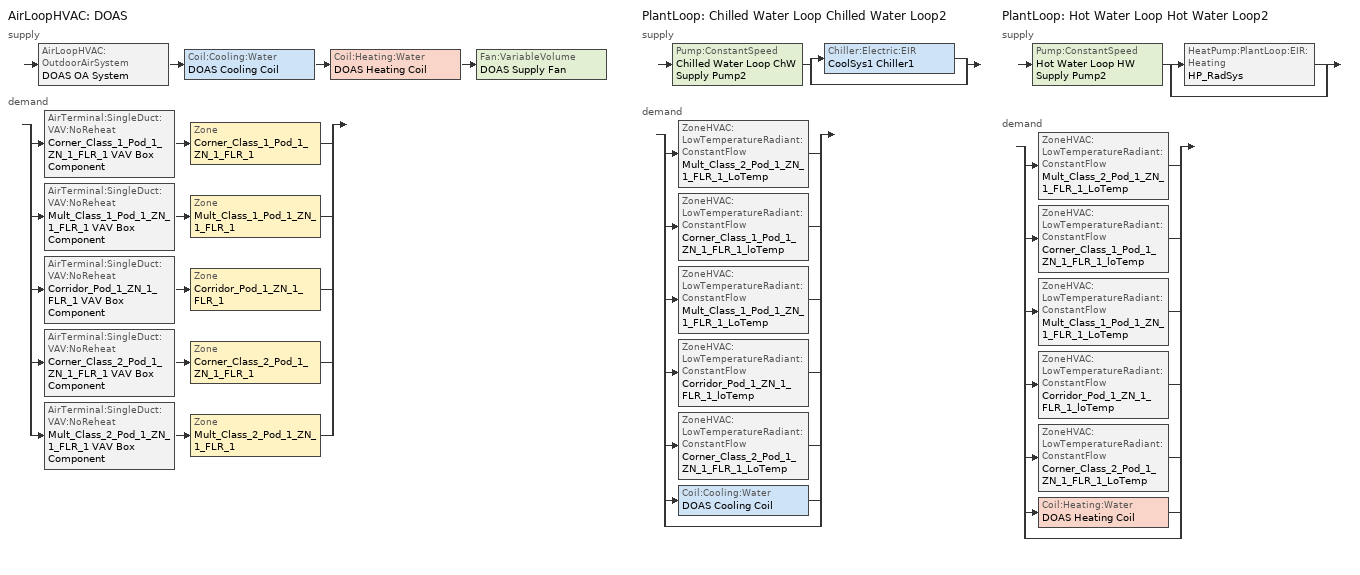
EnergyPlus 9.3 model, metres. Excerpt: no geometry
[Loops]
AirLoopHVAC 'DOAS'
 supply: AirLoopHVAC:OutdoorAirSystem 'DOAS OA System' > Coil:Cooling:Water 'DOAS Cooling Coil' > Coil:Heating:Water 'DOAS Heating Coil' > Fan:VariableVolume 'DOAS Supply Fan'
 demand: split
  | AirTerminal:SingleDuct:VAV:NoReheat 'Corner_Class_1_Pod_1_ZN_1_FLR_1 VAV Box Component' > Zone 'Corner_Class_1_Pod_1_ZN_1_FLR_1'
  | AirTerminal:SingleDuct:VAV:NoReheat 'Mult_Class_1_Pod_1_ZN_1_FLR_1 VAV Box Component' > Zone 'Mult_Class_1_Pod_1_ZN_1_FLR_1'
  | AirTerminal:SingleDuct:VAV:NoReheat 'Corridor_Pod_1_ZN_1_FLR_1 VAV Box Component' > Zone 'Corridor_Pod_1_ZN_1_FLR_1'
  | AirTerminal:SingleDuct:VAV:NoReheat 'Corner_Class_2_Pod_1_ZN_1_FLR_1 VAV Box Component' > Zone 'Corner_Class_2_Pod_1_ZN_1_FLR_1'
  | AirTerminal:SingleDuct:VAV:NoReheat 'Mult_Class_2_Pod_1_ZN_1_FLR_1 VAV Box Component' > Zone 'Mult_Class_2_Pod_1_ZN_1_FLR_1'
PlantLoop 'Chilled Water Loop Chilled Water Loop2'
 supply: Pump:ConstantSpeed 'Chilled Water Loop ChW Supply Pump2' > split
  | Chiller:Electric:EIR 'CoolSys1 Chiller1'
  | bypass
 demand: split
  | ZoneHVAC:LowTemperatureRadiant:ConstantFlow 'Mult_Class_2_Pod_1_ZN_1_FLR_1_LoTemp'
  | ZoneHVAC:LowTemperatureRadiant:ConstantFlow 'Corner_Class_1_Pod_1_ZN_1_FLR_1_loTemp'
  | ZoneHVAC:LowTemperatureRadiant:ConstantFlow 'Mult_Class_1_Pod_1_ZN_1_FLR_1_LoTemp'
  | ZoneHVAC:LowTemperatureRadiant:ConstantFlow 'Corridor_Pod_1_ZN_1_FLR_1_loTemp'
  | ZoneHVAC:LowTemperatureRadiant:ConstantFlow 'Corner_Class_2_Pod_1_ZN_1_FLR_1_LoTemp'
  | Coil:Cooling:Water 'DOAS Cooling Coil'
  | bypass
PlantLoop 'Hot Water Loop Hot Water Loop2'
 supply: Pump:ConstantSpeed 'Hot Water Loop HW Supply Pump2' > split
  | HeatPump:PlantLoop:EIR:Heating 'HP_RadSys'
  | bypass
 demand: split
  | ZoneHVAC:LowTemperatureRadiant:ConstantFlow 'Mult_Class_2_Pod_1_ZN_1_FLR_1_LoTemp'
  | ZoneHVAC:LowTemperatureRadiant:ConstantFlow 'Corner_Class_1_Pod_1_ZN_1_FLR_1_loTemp'
  | ZoneHVAC:LowTemperatureRadiant:ConstantFlow 'Mult_Class_1_Pod_1_ZN_1_FLR_1_LoTemp'
  | ZoneHVAC:LowTemperatureRadiant:ConstantFlow 'Corridor_Pod_1_ZN_1_FLR_1_loTemp'
  | ZoneHVAC:LowTemperatureRadiant:ConstantFlow 'Corner_Class_2_Pod_1_ZN_1_FLR_1_LoTemp'
  | Coil:Heating:Water 'DOAS Heating Coil'
  | bypass
[DesignSpecification:OutdoorAir] Outdoor Air Method=Flow/Area
Name | Outdoor Air Flow per Zone Floor Area {m3/s-m2}
SZ DSOA Corner_Class_1_Pod_1_ZN_1_FLR_1; SZ DSOA Mult_Class_1_Pod_1_ZN_1_FLR_1; SZ DSOA Corner_Class_2_Pod_1_ZN_1_FLR_1; SZ DSOA Mult_Class_2_Pod_1_ZN_1_FLR_1 | 0.00187948
SZ DSOA Corridor_Pod_1_ZN_1_FLR_1 | 0.000304781
[DesignSpecification:ZoneAirDistribution]
VAV_Zone_AirDistribution: Zone Air Distribution Effectiveness in Cooling Mode=1; Zone Air Distribution Effectiveness in Heating Mode=1; Minimum Zone Ventilation Efficiency=0.6
[Sizing:Zone] Zone Cooling Design Supply Air Temperature Input Method=SupplyAirTemperature; Zone Cooling Design Supply Air Temperature {C}=12.8; Zone Heating Design Supply Air Temperature Input Method=SupplyAirTemperature; Zone Heating Design Supply Air Temperature {C}=40; Zone Cooling Design Supply Air Humidity Ratio {kgWater/kgDryAir}=0.0085; Zone Heating Design Supply Air Humidity Ratio {kgWater/kgDryAir}=0.008; Cooling Design Air Flow Method=DesignDay; Cooling Design Air Flow Rate {m3/s}=0; Cooling Minimum Air Flow {m3/s}=0; Cooling Minimum Air Flow Fraction=0; Heating Design Air Flow Method=DesignDay; Heating Design Air Flow Rate {m3/s}=0; Design Specification Zone Air Distribution Object=VAV_Zone_AirDistribution; Account for Dedicated Outdoor Air System=No; Dedicated Outdoor Air System Control Strategy=NeutralSupplyAir; Dedicated Outdoor Air Low Setpoint Temperature for Design {C}=autosize; Dedicated Outdoor Air High Setpoint Temperature for Design {C}=autosize
Name | Design Specification Outdoor Air Object
Corner_Class_1_Pod_1_ZN_1_FLR_1 | SZ DSOA Corner_Class_1_Pod_1_ZN_1_FLR_1
Mult_Class_1_Pod_1_ZN_1_FLR_1 | SZ DSOA Mult_Class_1_Pod_1_ZN_1_FLR_1
Corridor_Pod_1_ZN_1_FLR_1 | SZ DSOA Corridor_Pod_1_ZN_1_FLR_1
Corner_Class_2_Pod_1_ZN_1_FLR_1 | SZ DSOA Corner_Class_2_Pod_1_ZN_1_FLR_1
Mult_Class_2_Pod_1_ZN_1_FLR_1 | SZ DSOA Mult_Class_2_Pod_1_ZN_1_FLR_1
[Sizing:System]
DOAS: Type of Load to Size On=Sensible; Design Outdoor Air Flow Rate {m3/s}=autosize; Central Heating Maximum System Air Flow Ratio=1; Preheat Design Temperature {C}=2; Preheat Design Humidity Ratio {kgWater/kgDryAir}=0.008; Precool Design Temperature {C}=11; Precool Design Humidity Ratio {kgWater/kgDryAir}=0.008; Central Cooling Design Supply Air Temperature {C}=12.8; Central Heating Design Supply Air Temperature {C}=12.2; Type of Zone Sum to Use=NonCoincident; 100% Outdoor Air in Cooling=yes; 100% Outdoor Air in Heating=yes; Central Cooling Design Supply Air Humidity Ratio {kgWater/kgDryAir}=0.00924; Central Heating Design Supply Air Humidity Ratio {kgWater/kgDryAir}=0.003; Cooling Supply Air Flow Rate Method=DesignDay; Heating Supply Air Flow Rate Method=DesignDay; System Outdoor Air Method=ZoneSum; Zone Maximum Outdoor Air Fraction=1; Cooling Design Capacity Method=CoolingDesignCapacity; Cooling Design Capacity {W}=autosize; Heating Design Capacity Method=HeatingDesignCapacity; Heating Design Capacity {W}=autosize; Central Cooling Capacity Control Method=OnOff
[Sizing:Plant] Sizing Option=NonCoincident; Zone Timesteps in Averaging Window=1
Name | Loop Type | Design Loop Exit Temperature {C} | Loop Design Temperature Difference {deltaC}
Chilled Water Loop Chilled Water Loop2 | Cooling | 7 | 6
Hot Water Loop Hot Water Loop2 | Heating | 82 | 11
[ZoneControl:Thermostat] Control Type Schedule=Dual Zone Control Type Sched
Name | Zone or ZoneList | Control 1
Mult_Class_1_Pod_1_ZN_1_FLR_1 Thermostat | Mult_Class_1_Pod_1_ZN_1_FLR_1 | Mult_Class_1_Pod_1_ZN_1_FLR_1 DualSPSched
Corridor_Pod_1_ZN_1_FLR_1 Thermostat | Corridor_Pod_1_ZN_1_FLR_1 | Corridor_Pod_1_ZN_1_FLR_1 DualSPSched
Corner_Class_2_Pod_1_ZN_1_FLR_1 Thermostat | Corner_Class_2_Pod_1_ZN_1_FLR_1 | Corner_Class_2_Pod_1_ZN_1_FLR_1 DualSPSched
Mult_Class_2_Pod_1_ZN_1_FLR_1 Thermostat | Mult_Class_2_Pod_1_ZN_1_FLR_1 | Mult_Class_2_Pod_1_ZN_1_FLR_1 DualSPSched
Corner_Class_1_Pod_1_ZN_1_FLR_1 Thermostat | Corner_Class_1_Pod_1_ZN_1_FLR_1 | Corner_Class_1_Pod_1_ZN_1_FLR_1 DualSPSched
[ThermostatSetpoint:DualSetpoint] Heating Setpoint Temperature Schedule=HTGSETP_SCH_YES_OPTIMUM; Cooling Setpoint Temperature Schedule=CLGSETP_SCH_YES_OPTIMUM
Corner_Class_1_Pod_1_ZN_1_FLR_1 DualSPSched; Mult_Class_1_Pod_1_ZN_1_FLR_1 DualSPSched; Corridor_Pod_1_ZN_1_FLR_1 DualSPSched; Corner_Class_2_Pod_1_ZN_1_FLR_1 DualSPSched; Mult_Class_2_Pod_1_ZN_1_FLR_1 DualSPSched
[ZoneHVAC:LowTemperatureRadiant:ConstantFlow] Availability Schedule=RADSysAvail_Test; Hydronic Tubing Inside Diameter {m}=0.013; Hydronic Tubing Length {m}=autosize; Temperature Control Type=MeanAirTemperature; Rated Flow Rate {m3/s}=autosize; Rated Pump Head {Pa}=179352; Rated Power Consumption {W}=100; Motor Efficiency=0.9; Heating High Water Temperature Schedule=RADHEATHIGHWATERTEMP; Heating Low Water Temperature Schedule=RADHEATLOWWATERTEMP; Heating High Control Temperature Schedule=RADHEATHIGHCONTROLTEMP; Heating Low Control Temperature Schedule=RADHEATLOWCONTROLTEMP; Cooling High Water Temperature Schedule=RADCOOLHIGHWATERTEMP_Test; Cooling Low Water Temperature Schedule=RADCOOLLOWWATERTEMP_Test; Cooling High Control Temperature Schedule=RADCOOLHIGHCONTROLTEMP_Test; Cooling Low Control Temperature Schedule=RADCOOLLOWCONTROLTEMP_Test; Condensation Control Type=SimpleOff; Condensation Control Dewpoint Offset {C}=1; Number of Circuits=OnePerSurface; Circuit Length {m}=106.7
Name | Zone | Surface Name or Radiant Surface Group
Corner_Class_1_Pod_1_ZN_1_FLR_1_loTemp | Corner_Class_1_Pod_1_ZN_1_FLR_1 | Corner_Class_1_Pod_1_ZN_1_FLR_1_Floor
Mult_Class_1_Pod_1_ZN_1_FLR_1_LoTemp | Mult_Class_1_Pod_1_ZN_1_FLR_1 | Mult_Class_1_Pod_1_ZN_1_FLR_1_Floor
Corridor_Pod_1_ZN_1_FLR_1_loTemp | Corridor_Pod_1_ZN_1_FLR_1 | Corridor_Pod_1_ZN_1_FLR_1_Floor
Corner_Class_2_Pod_1_ZN_1_FLR_1_LoTemp | Corner_Class_2_Pod_1_ZN_1_FLR_1 | Corner_Class_2_Pod_1_ZN_1_FLR_1_Floor
Mult_Class_2_Pod_1_ZN_1_FLR_1_LoTemp | Mult_Class_2_Pod_1_ZN_1_FLR_1 | Mult_Class_2_Pod_1_ZN_1_FLR_1_Floor
[AirTerminal:SingleDuct:VAV:NoReheat] Availability Schedule=ALWAYS_ON; Maximum Air Flow Rate {m3/s}=autosize; Zone Minimum Air Flow Input Method=Constant; Constant Minimum Air Flow Fraction=autosize; Fixed Minimum Air Flow Rate {m3/s}=autosize
Corner_Class_1_Pod_1_ZN_1_FLR_1 VAV Box Component; Mult_Class_1_Pod_1_ZN_1_FLR_1 VAV Box Component; Corridor_Pod_1_ZN_1_FLR_1 VAV Box Component; Corner_Class_2_Pod_1_ZN_1_FLR_1 VAV Box Component; Mult_Class_2_Pod_1_ZN_1_FLR_1 VAV Box Component
[Zone equipment]
Corner_Class_1_Pod_1_ZN_1_FLR_1: Corner_Class_1_Pod_1_ZN_1_FLR_1_loTemp, Corner_Class_1_Pod_1_ZN_1_FLR_1 VAV Box Component
Mult_Class_1_Pod_1_ZN_1_FLR_1: Mult_Class_1_Pod_1_ZN_1_FLR_1_LoTemp, Mult_Class_1_Pod_1_ZN_1_FLR_1 VAV Box Component
Corridor_Pod_1_ZN_1_FLR_1: Corridor_Pod_1_ZN_1_FLR_1_loTemp, Corridor_Pod_1_ZN_1_FLR_1 VAV Box Component
Corner_Class_2_Pod_1_ZN_1_FLR_1: Corner_Class_2_Pod_1_ZN_1_FLR_1_LoTemp, Corner_Class_2_Pod_1_ZN_1_FLR_1 VAV Box Component
Mult_Class_2_Pod_1_ZN_1_FLR_1: Mult_Class_2_Pod_1_ZN_1_FLR_1_LoTemp, Mult_Class_2_Pod_1_ZN_1_FLR_1 VAV Box Component
[Fan:VariableVolume]
DOAS Supply Fan: Availability Schedule=HVACOperationSchd; Fan Total Efficiency=0.7; Pressure Rise {Pa}=1000; Maximum Flow Rate {m3/s}=autosize; Fan Power Minimum Flow Rate Input Method=Fraction; Fan Power Minimum Flow Fraction=0; Motor Efficiency=0.9; Motor In Airstream Fraction=1; Fan Power Coefficient 1=0.00153024; Fan Power Coefficient 2=0.00520806; Fan Power Coefficient 3=1.10862; Fan Power Coefficient 4=-0.116356; Fan Power Coefficient 5=0
[Coil:Cooling:Water]
DOAS Cooling Coil: Availability Schedule=HVACTemplate-Always 1; Design Water Flow Rate {m3/s}=autosize; Design Air Flow Rate {m3/s}=autosize; Design Inlet Water Temperature {C}=autosize; Design Inlet Air Temperature {C}=autosize; Design Outlet Air Temperature {C}=autosize; Design Inlet Air Humidity Ratio {kgWater/kgDryAir}=autosize; Design Outlet Air Humidity Ratio {kgWater/kgDryAir}=autosize; Type of Analysis=DetailedAnalysis; Heat Exchanger Configuration=CrossFlow
[Coil:Heating:Water]
DOAS Heating Coil: Availability Schedule=HVACTemplate-Always 1; U-Factor Times Area Value {W/K}=autosize; Maximum Water Flow Rate {m3/s}=autosize; Performance Input Method=UFactorTimesAreaAndDesignWaterFlowRate; Rated Capacity {W}=autosize; Rated Inlet Water Temperature {C}=82.2; Rated Inlet Air Temperature {C}=16.6; Rated Outlet Water Temperature {C}=71.1; Rated Outlet Air Temperature {C}=32.2; Rated Ratio for Air and Water Convection=0.5
[Controller:WaterCoil] Control Variable=Temperature; Actuator Variable=Flow; Controller Convergence Tolerance {deltaC}=autosize; Maximum Actuated Flow {m3/s}=autosize; Minimum Actuated Flow {m3/s}=0
Name | Action
DOAS Cooling Coil Controller | Reverse
DOAS Heating Coil Controller | Normal
[Controller:OutdoorAir]
DOAS OA Controller: Minimum Outdoor Air Flow Rate {m3/s}=0.71706; Maximum Outdoor Air Flow Rate {m3/s}=4.64927; Economizer Control Type=DifferentialEnthalpy; Economizer Control Action Type=MinimumFlowWithBypass; Economizer Minimum Limit Dry-Bulb Temperature {C}=12.2; Lockout Type=NoLockout; Minimum Limit Type=ProportionalMinimum
[AirLoopHVAC]
DOAS: Design Supply Air Flow Rate {m3/s}=autosize
[Pump:ConstantSpeed] Design Flow Rate {m3/s}=autosize; Design Pump Head {Pa}=179352; Design Power Consumption {W}=autosize; Motor Efficiency=0.9; Fraction of Motor Inefficiencies to Fluid Stream=0; Pump Control Type=INTERMITTENT
Chilled Water Loop ChW Supply Pump2; Hot Water Loop HW Supply Pump2
[Chiller:Electric:EIR]
CoolSys1 Chiller1: Reference Capacity {W}=autosize; Reference COP {W/W}=2.67; Reference Leaving Chilled Water Temperature {C}=6.67; Reference Entering Condenser Fluid Temperature {C}=35; Reference Chilled Water Flow Rate {m3/s}=autosize; Reference Condenser Fluid Flow Rate {m3/s}=autosize; Cooling Capacity Function of Temperature Curve=ElectricEIRChiller McQuay AGZ010BS 34.5kW/2.67COP CAPFT; Electric Input to Cooling Output Ratio Function of Temperature Curve=ElectricEIRChiller McQuay AGZ010BS 34.5kW/2.67COP EIRFT; Electric Input to Cooling Output Ratio Function of Part Load Ratio Curve=ElectricEIRChiller McQuay AGZ010BS 34.5kW/2.67COP EIRFPLR; Minimum Part Load Ratio=0.1; Maximum Part Load Ratio=1.15; Optimum Part Load Ratio=1; Minimum Unloading Ratio=0.1; Condenser Type=AirCooled; Fraction of Compressor Electric Consumption Rejected by Condenser=1; Leaving Chilled Water Lower Temperature Limit {C}=2; Chiller Flow Mode=ConstantFlow; Design Heat Recovery Water Flow Rate {m3/s}=0
[HeatPump:PlantLoop:EIR:Heating]
HP_RadSys: Condenser Type=AirSource; Load Side Reference Flow Rate {m3/s}=0.00419074; Source Side Reference Flow Rate {m3/s}=autosize; Reference Capacity {W}=189679; Reference Coefficient of Performance {W/W}=7.5; Sizing Factor=1; Capacity Modifier Function of Temperature Curve=CapCurveFuncTemp; Electric Input to Output Ratio Modifier Function of Temperature Curve=EIRCurveFuncTemp; Electric Input to Output Ratio Modifier Function of Part Load Ratio Curve=EIRCurveFuncPLR
[PlantLoop] Fluid Type=Water; Maximum Loop Flow Rate {m3/s}=autosize; Minimum Loop Flow Rate {m3/s}=0; Plant Loop Volume {m3}=autocalculate; Load Distribution Scheme=SequentialLoad; Plant Loop Demand Calculation Scheme=SingleSetpoint
Name | Plant Equipment Operation Scheme | Maximum Loop Temperature {C} | Minimum Loop Temperature {C} | Common Pipe Simulation
Chilled Water Loop Chilled Water Loop2 | Chilled Water Loop Chiller Operation2 | 98 | 1 | None
Hot Water Loop Hot Water Loop2 | Hot Water Loop Operation2 | 100 | 10
[PlantEquipmentList]
Chilled Water Loop All Chillers2: CoolSys1 Chiller1
Hot Water Loop All Equipment2: HP_RadSys
[PlantEquipmentOperation:CoolingLoad]
Chilled Water Loop Chiller Operation All Hours2: Load Range 1 Lower Limit {W}=0; Load Range 1 Upper Limit {W}=1000000000000000; Range 1 Equipment List=Chilled Water Loop All Chillers2
[PlantEquipmentOperation:HeatingLoad]
Hot Water Loop Operation All Hours2: Load Range 1 Lower Limit {W}=0; Load Range 1 Upper Limit {W}=1000000000000000; Range 1 Equipment List=Hot Water Loop All Equipment2
[PlantEquipmentOperationSchemes] Control Scheme 1 Schedule=HVACTemplate-Always 1
Name | Control Scheme 1
Chilled Water Loop Chiller Operation2 | Chilled Water Loop Chiller Operation All Hours2
Hot Water Loop Operation2 | Hot Water Loop Operation All Hours2
[SetpointManager:Scheduled]
DOAS Heating Supply Air Temp Manager: Control Variable=Temperature; Schedule=HVACTemplate-Always 12.2; Setpoint Node or NodeList=DOAS Supply Path Inlet
[SetpointManager:OutdoorAirReset] Control Variable=Temperature
Name | Setpoint at Outdoor Low Temperature {C} | Outdoor Low Temperature {C} | Setpoint at Outdoor High Temperature {C} | Outdoor High Temperature {C} | Setpoint Node or NodeList
DOAS Cooling Supply Air Temp Manager | 18.3 | 4.4 | 12.8 | 26.7 | DOAS Supply Fan Outlet
Chilled Water Loop ChW Temp Manager2 | 12.2 | 15.6 | 6.7 | 26.7 | Chilled Water Loop ChW Supply Outlet2
Hot Water Loop HW Temp Manager2 | 82.2 | -6.7 | 65.6 | 10 | Hot Water Loop HW Supply Outlet2
[SetpointManager:MixedAir] Control Variable=Temperature
Name | Setpoint Node or NodeList
DOAS Cooling Coil Air Temp Manager | DOAS Cooling Setpoint Nodes
DOAS Heating Coil Air Temp Manager | DOAS Heating Coil Outlet
DOAS Economizer Temp Manager | DOAS Mixed Air Outlet
[Schedule:Compact]
RADHEATHIGHWATERTEMP: Through: 12/31, For: Alldays, Until: 24:00, 50
RADHEATLOWWATERTEMP: Through: 12/31, For: Alldays, Until: 24:00, 30
RADHEATHIGHCONTROLTEMP: Through: 12/31, For: Alldays, Until: 24:00, 19
RADHEATLOWCONTROLTEMP: Through: 12/31, For: Alldays, Until: 24:00, 17
RADCOOLHIGHCONTROLTEMP_Test: Through: 12/31, For: Alldays, Until: 24:00, 25
RADCOOLLOWCONTROLTEMP_Test: Through: 12/31, For: Alldays, Until: 24:00, 21
ALWAYS_ON; HVACTemplate-Always 1: Through: 12/31, For: AllDays, Until: 24:00, 1
Dual Zone Control Type Sched: Through: 12/31, For: AllDays, Until: 24:00, 4
HVACOperationSchd: Through: 12/31, For: Weekdays WeekEnds Holidays SummerDesignDay WinterDesignDay, Until: 07:00, 0, Until: 21:00, 1, Until: 24:00, 0, For: AllOtherDays, Until: 07:00, 0, Until: 21:00, 1, Until: 24:00, 0
HTGSETP_SCH_YES_OPTIMUM: Through: 12/31, For: WinterDesignDay, Until: 06:00, 15.6, Until: 07:00, 17.8, Until: 08:00, 20, Until: 21:00, 21, Until: 24:00, 15.6, For: AllOtherDays, Until: 06:00, 11.6, Until: 07:00, 17.8, Until: 08:00, 20, Until: 21:00, 21, Until: 24:00, 11.6
CLGSETP_SCH_YES_OPTIMUM: Through: 12/31, For: SummerDesignDay, Until: 24:00, 24, For: WinterDesignDay, Until: 24:00, 26.7, For: AllOtherDays, Until: 06:00, 30.7, Until: 07:00, 25.6, Until: 08:00, 25, Until: 21:00, 24, Until: 24:00, 30.7
HVACTemplate-Always 12.2: Through: 12/31, For: AllDays, Until: 24:00, 12.2
[Schedule:File] File=%SchFile_Loc%; Rows to Skip at Top=1; Number of Hours of Data=8760; Column Separator=Comma; Interpolate to Timestep=No
Name | Column Number
RADCOOLLOWWATERTEMP_Test | 1
RADCOOLHIGHWATERTEMP_Test | 2
RADSysAvail_Test | 3
[Curve:Quadratic] Coefficient3 x**2=0; Maximum Value of x=1; Input Unit Type for X=Dimensionless; Output Unit Type=Dimensionless
Name | Coefficient1 Constant | Coefficient2 x | Minimum Value of x
ElectricEIRChiller McQuay AGZ010BS 34.5kW/2.67COP EIRFPLR | 0 | 1 | 0.15
EIRCurveFuncPLR | 1 | 0 | 0
[Curve:Biquadratic] Maximum Value of x=10; Input Unit Type for X=Temperature; Input Unit Type for Y=Temperature; Output Unit Type=Dimensionless
Name | Coefficient1 Constant | Coefficient2 x | Coefficient3 x**2 | Coefficient4 y | Coefficient5 y**2 | Coefficient6 x*y | Minimum Value of x | Minimum Value of y | Maximum Value of y | Minimum Curve Output | Maximum Curve Output
ElectricEIRChiller McQuay AGZ010BS 34.5kW/2.67COP CAPFT | 0.929743 | 0.0503265 | -0.000118076 | -0.0045551 | -1.88921e-05 | -0.000330612 | 5.56 | 23.89 | 46.11 | 0.8673 | 1.2245
ElectricEIRChiller McQuay AGZ010BS 34.5kW/2.67COP EIRFT | 0.769017 | -0.0237801 | 0.000982881 | 0.0015397 | 0.000353063 | -0.000595949 | 5.56 | 23.89 | 46.11 | 0.72 | 1.3426
CapCurveFuncTemp; EIRCurveFuncTemp | 1 | 0 | 0 | 0 | 0 | 0 | 5 | 24 | 35
